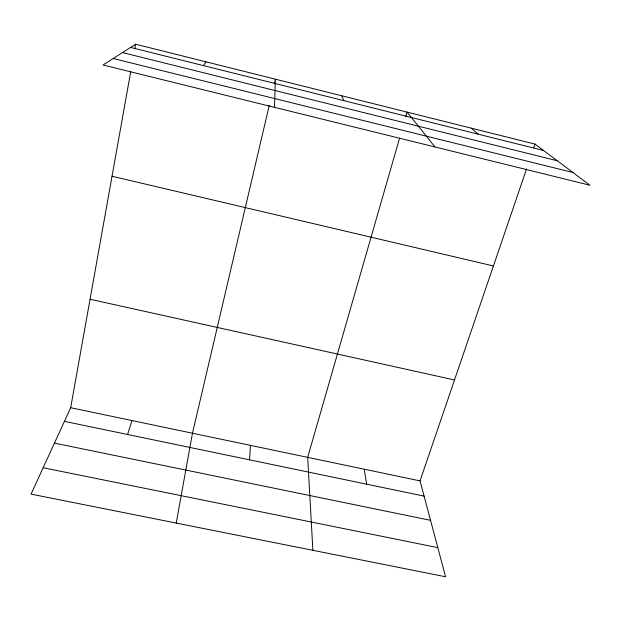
<?xml version="1.0" encoding="UTF-8"?>
<svg xmlns="http://www.w3.org/2000/svg" width="621" height="621" viewBox="0 0 621 621"><rect width="100%" height="100%" fill="white"/><g stroke="black" fill="none" stroke-linecap="round" stroke-linejoin="round"><path stroke-width="0.93" d="M274.49 107.34L275.39 79.185L274.288 83.882M249.588 459.843L250.434 445.366M526.569 168.889L420.044 480.887L445.575 576.769L31.05 494.122L70.685 407.718L130.682 71.881M134.773 49.005L135.619 44.231L535.03 144.103L589.95 185.237L103.024 64.995L135.619 44.231M176.217 523.068L192.471 433.225L269.219 105.508M399.59 138.118L307.674 457.351L312.883 550.315M405.738 116.756L407.073 112.114L434.987 146.967M127.584 434.49L131.978 420.557M533.773 147.775L535.03 144.103M203.494 65.616L206.032 61.844M43.152 467.737L437.813 547.629M54.446 443.107L430.547 520.328M64.429 421.364L424.096 496.117M70.685 407.718L420.044 480.887M90.061 299.252L454.502 379.974M112.036 176.255L493.423 265.974M122.508 52.583L557.247 160.746M113.193 58.521L572.935 172.498M130.604 47.429L543.554 150.492M471.51 128.221L477.96 134.12M341.713 95.766L343.832 100.641M364.209 469.197L366.669 484.186"/></g></svg>
